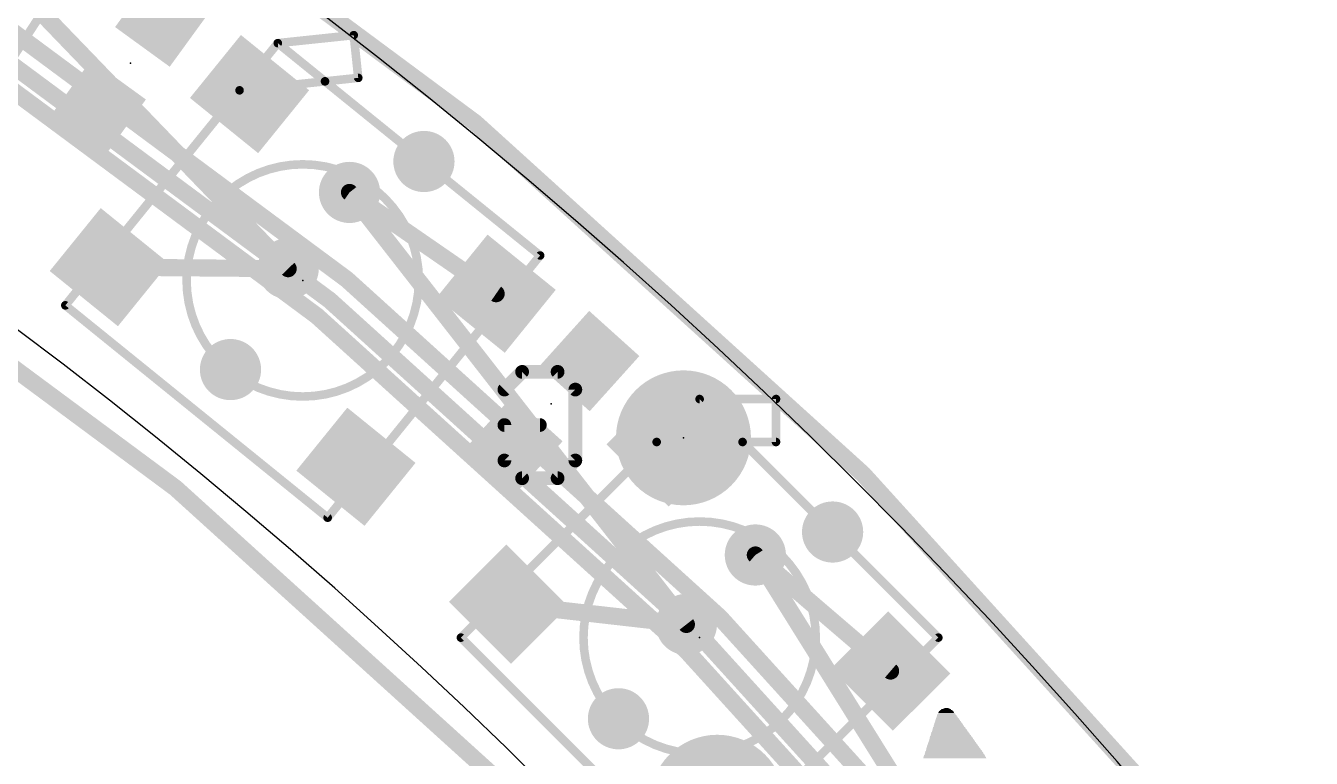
# Model space of a CAD drawing. Extents: x -0.1 to 79.1, y -0.1 to 79.1.
# Drawn here: x 43.46 to 62.5, y 51.65 to 62.51 of the extents above; entities that cross this region are included whole.
import ezdxf

# ---------------------------------------------------------------- set-up
doc = ezdxf.new("R2010")
doc.units = 0
for name, color, linetype in [('1', 12, 'CONTINUOUS'), ('16', 132, 'CONTINUOUS'), ('18', 110, 'CONTINUOUS'), ('20', 53, 'CONTINUOUS'), ('21', 40, 'CONTINUOUS'), ('22', 6, 'CONTINUOUS'), ('23', 53, 'CONTINUOUS'), ('24', 53, 'CONTINUOUS')]:
    doc.layers.add(name, color=color, linetype=linetype)

# ---------------------------------------------------------------- blocks, each defined once
blk = doc.blocks.new('RECT')
blk.add_solid([(-0.5, -0.5), (0.5, -0.5), (-0.5, 0.5), (0.5, 0.5)])
blk = doc.blocks.new('PIE')
at = {"const_width": 0.5}
blk.add_lwpolyline([(0, -0.25, 1), (0, 0.25, 1), (0, -0.25)], format="xyb", dxfattribs=at)
blk = doc.blocks.new('ROUNDV')
at = {"const_width": 0.5}
blk.add_lwpolyline([(0, -0.25, 1), (0, 0.25, 1), (0, -0.25)], format="xyb", dxfattribs=at)

msp = doc.modelspace()

# ---------------------------------------------------------------- linework, layer by layer
at = {"layer": '1'}
for points, const_width in [([(79, 0, 0.4142), (0, 79)], 0.254), ([(75.6, 0, 0.4142), (0, 75.6)], 0.254), ([(72, 0, 0.4142), (0, 72)], 0.254), ([(72, 0, 0.4142), (0, 72)], 0.254), ([(48.2896, 60.0889, 1), (48.2174, 59.9844)], 0.127), ([(44.6965, 58.9926, 1), (44.6955, 58.8657)], 0.127), ([(47.3445, 58.843, 1), (47.3456, 58.97)], 0.127), ([(50.3892, 58.4837, 1), (50.4614, 58.5882)], 0.127), ([(54.306, 54.7121, 1), (54.2233, 54.6157)], 0.127), ([(50.6181, 53.9974, 1), (50.6037, 53.8712)], 0.127), ([(53.2359, 53.5718, 1), (53.2503, 53.6979)], 0.127), ([(56.2264, 52.8962, 1), (56.3091, 52.9926)], 0.127)]:
    msp.add_lwpolyline(points, format="xyb", dxfattribs=dict(at, const_width=const_width))
at = {"layer": '1', "const_width": 0.254}
for points in [[(50.4253, 58.5359), (48.2535, 60.0367)], [(47.3451, 58.9065), (44.696, 58.9291)], [(56.2678, 52.9444), (54.2647, 54.6639)], [(53.2431, 53.6349), (50.6109, 53.9343)]]:
    msp.add_lwpolyline(points, dxfattribs=at)
at = {"layer": '16'}
for points, const_width in [([(79, 0, 0.4142), (0, 79)], 0.254), ([(76, 0, 0.4142), (0, 76)], 0.254), ([(75.3, 0, 0.4142), (0, 75.3)], 0.254), ([(72, 0, 0.4142), (0, 72)], 0.254), ([(48.3035, 60.0757, 1), (48.2034, 59.9976)], 0.127), ([(47.2994, 58.8624, 1), (47.3908, 58.9505)], 0.127), ([(54.3186, 54.6975, 1), (54.2108, 54.6303)], 0.127), ([(53.193, 53.5958, 1), (53.2932, 53.6739)], 0.127)]:
    msp.add_lwpolyline(points, format="xyb", dxfattribs=dict(at, const_width=const_width))
at = {"layer": '16', "const_width": 0.254}
for points in [[(41.7136, 64.7516), (47.3451, 58.9065)], [(48.2535, 60.0367), (53.2431, 53.6349)], [(54.2647, 54.6639), (58.5578, 47.7756)]]:
    msp.add_lwpolyline(points, dxfattribs=at)
at = {"layer": '20'}
for radius in [78.85, 72.4]:
    msp.add_arc((0, 0), radius, 0, 90, dxfattribs=at)
at = {"layer": '21', "const_width": 0.127}
for points in [[(44.6192, 64.1173), (41.896, 59.924)], [(46.6247, 61.5493), (47.1911, 62.2487)], [(48.3163, 62.367), (47.1911, 62.2487)], [(47.1911, 62.2487), (47.8905, 61.6823)], [(48.3828, 61.7341), (48.3163, 62.367)], [(46.6247, 61.5493), (47.8905, 61.6823)], [(47.8905, 61.6823), (48.3828, 61.7341)], [(47.8905, 61.6823), (51.0768, 59.1021)], [(44.0445, 58.363), (46.6247, 61.5493)], [(51.0768, 59.1021), (47.9302, 55.2164)], [(47.9302, 55.2164), (44.0445, 58.363)], [(52.803, 56.3385), (53.4394, 56.9749)], [(53.4394, 56.9749), (54.0757, 56.3385)], [(54.5707, 56.9749), (53.4394, 56.9749)], [(54.5707, 56.3385), (54.5707, 56.9749)], [(49.9038, 53.4394), (52.803, 56.3385)], [(52.803, 56.3385), (54.0757, 56.3385)], [(54.0757, 56.3385), (56.9749, 53.4394)], [(54.0757, 56.3385), (54.5707, 56.3385)], [(53.4393, 49.9038), (49.9038, 53.4394)], [(56.9749, 53.4394), (53.4393, 49.9038)]]:
    msp.add_lwpolyline(points, dxfattribs=at)
at = {"layer": '21'}
for points, const_width in [([(47.2111, 62.2734, 1), (47.1711, 62.224)], 0.0635), ([(47.1878, 62.2803, 1), (47.1944, 62.2171)], 0.0635), ([(47.2158, 62.2287, 1), (47.1664, 62.2687)], 0.0635), ([(48.3479, 62.3703, 1), (48.2847, 62.3636)], 0.0635), ([(48.3196, 62.3354, 1), (48.313, 62.3985)], 0.0635), ([(47.9105, 61.707, 1), (47.8706, 61.6576)], 0.0635), ([(47.8872, 61.7139, 1), (47.8939, 61.6507)], 0.0635), ([(47.8706, 61.6576, 1), (47.9105, 61.707)], 0.0635), ([(47.8939, 61.6507, 1), (47.8872, 61.7139)], 0.0635), ([(48.3512, 61.7307, 1), (48.4144, 61.7374)], 0.0635), ([(48.3861, 61.7025, 1), (48.3795, 61.7656)], 0.0635), ([(46.6214, 61.5809, 1), (46.628, 61.5177)], 0.0635), ([(46.6, 61.5693, 1), (46.6494, 61.5293)], 0.0635), ([(46.6494, 61.5293, 1), (46.6, 61.5693)], 0.0635), ([(47.5607, 57.0121, 1), (47.5607, 60.453, 1), (47.5607, 57.0121)], 0.127), ([(51.1015, 59.0821, 1), (51.0522, 59.1221)], 0.0635), ([(51.0569, 59.0774, 1), (51.0968, 59.1268)], 0.0635), ([(44.0645, 58.3876, 1), (44.0245, 58.3383)], 0.0635), ([(44.0198, 58.383, 1), (44.0692, 58.343)], 0.0635), ([(53.4394, 57.0066, 1), (53.4394, 56.9431)], 0.0635), ([(53.4618, 56.9973, 1), (53.4169, 56.9524)], 0.0635), ([(53.4618, 56.9524, 1), (53.4169, 56.9973)], 0.0635), ([(54.6025, 56.9749, 1), (54.539, 56.9749)], 0.0635), ([(54.5707, 56.9431, 1), (54.5707, 57.0066)], 0.0635), ([(52.803, 56.3702, 1), (52.803, 56.3067)], 0.0635), ([(52.7805, 56.3609, 1), (52.8254, 56.316)], 0.0635), ([(52.8254, 56.316, 1), (52.7805, 56.3609)], 0.0635), ([(54.0757, 56.3702, 1), (54.0757, 56.3067)], 0.0635), ([(54.0982, 56.3609, 1), (54.0533, 56.316)], 0.0635), ([(54.0533, 56.316, 1), (54.0982, 56.3609)], 0.0635), ([(54.0757, 56.3067, 1), (54.0757, 56.3702)], 0.0635), ([(54.539, 56.3385, 1), (54.6025, 56.3385)], 0.0635), ([(54.5707, 56.3067, 1), (54.5707, 56.3702)], 0.0635), ([(47.9056, 55.2364, 1), (47.9549, 55.1964)], 0.0635), ([(47.9103, 55.1917, 1), (47.9502, 55.241)], 0.0635), ([(53.4394, 51.7189, 1), (53.4394, 55.1598, 1), (53.4394, 51.7189)], 0.127), ([(49.9263, 53.4618, 1), (49.8814, 53.4169)], 0.0635), ([(49.8814, 53.4618, 1), (49.9263, 53.4169)], 0.0635), ([(56.9973, 53.4169, 1), (56.9524, 53.4618)], 0.0635), ([(56.9524, 53.4169, 1), (56.9973, 53.4618)], 0.0635)]:
    msp.add_lwpolyline(points, format="xyb", dxfattribs=dict(at, const_width=const_width))
at = {"layer": '22', "const_width": 0.2032}
for points in [[(50.5476, 57.1151), (50.8103, 57.3777)], [(50.8103, 57.3777), (51.3357, 57.3777)], [(51.3357, 57.3777), (51.5984, 57.1151)], [(51.5984, 57.1151), (51.5984, 56.0643)], [(50.5476, 56.0643), (50.5476, 56.5897)], [(50.5476, 56.5897), (51.073, 56.5897)], [(50.8103, 55.8016), (50.5476, 56.0643)], [(51.5984, 56.0643), (51.3357, 55.8016)], [(51.3357, 55.8016), (50.8103, 55.8016)]]:
    msp.add_lwpolyline(points, dxfattribs=at)
at = {"layer": '22', "const_width": 0.1016}
for points in [[(50.8103, 57.4285, 1), (50.8103, 57.3269)], [(50.8462, 57.3418, 1), (50.7744, 57.4137)], [(51.3716, 57.4137, 1), (51.2998, 57.3418)], [(51.3357, 57.3269, 1), (51.3357, 57.4285)], [(50.5117, 57.151, 1), (50.5836, 57.0791)], [(51.6492, 57.1151, 1), (51.5476, 57.1151)], [(51.5625, 57.0791, 1), (51.6343, 57.151)], [(50.5984, 56.5897, 1), (50.4968, 56.5897)], [(50.5476, 56.6405, 1), (50.5476, 56.5389)], [(51.073, 56.5389, 1), (51.073, 56.6405)], [(50.5836, 56.1002, 1), (50.5117, 56.0284)], [(50.4968, 56.0643, 1), (50.5984, 56.0643)], [(51.5476, 56.0643, 1), (51.6492, 56.0643)], [(51.6343, 56.0284, 1), (51.5625, 56.1002)], [(50.8103, 55.8524, 1), (50.8103, 55.7508)], [(50.7744, 55.7657, 1), (50.8462, 55.8375)], [(51.2998, 55.8375, 1), (51.3716, 55.7657)], [(51.3357, 55.7508, 1), (51.3357, 55.8524)]]:
    msp.add_lwpolyline(points, format="xyb", dxfattribs=at)
at = {"layer": '23'}
for p in [(45.0095, 61.9502), (47.5607, 58.7325), (51.2384, 56.9061), (53.4394, 53.4394)]:
    msp.add_point(p, dxfattribs=at)
at = {"layer": '24'}
msp.add_point((53.2, 56.4), dxfattribs=at)

# ---------------------------------------------------------------- block references
at = {"layer": '1', "xscale": 1.1}
for p, rotation in [((45.5091, 62.6379), 54), ((44.5098, 61.2625), 54), ((51.8072, 57.5377), 48), ((50.6697, 56.2744), 48)]:
    msp.add_blockref('RECT', p, dxfattribs=dict(at, rotation=rotation))
at = {"layer": '1', "xscale": 1.3, "yscale": 1.2}
for p, rotation in [((46.7728, 61.4937), 141), ((44.696, 58.9291), 141), ((50.4253, 58.5359), 141), ((52.9444, 56.2678), 135), ((48.3486, 55.9713), 141), ((50.6109, 53.9343), 135), ((56.2678, 52.9444), 135)]:
    msp.add_blockref('RECT', p, dxfattribs=dict(at, rotation=rotation))
at = {"layer": '16', "xscale": 2, "yscale": 2}
for p in [(53.2, 56.4), (53.7, 51)]:
    msp.add_blockref('PIE', p, dxfattribs=at)
at = {"layer": '18', "xscale": 0.9064, "yscale": 0.9064}
for p in [(49.356, 60.4949), (49.356, 60.4949), (48.2535, 60.0367), (48.2535, 60.0367), (47.3451, 58.9065), (47.3451, 58.9065), (46.4908, 57.4114), (46.4908, 57.4114), (55.4091, 55.0044), (55.4091, 55.0044), (54.2647, 54.6639), (54.2647, 54.6639), (53.2431, 53.6349), (53.2431, 53.6349), (52.2373, 52.2373), (52.2373, 52.2373)]:
    msp.add_blockref('ROUNDV', p, dxfattribs=at)
at = {"layer": '22', "rotation": 180}
for p, xscale, yscale in [((57.0918, 52.3656), 0.1714, 0.0063), ((57.0886, 52.3719), 0.1524, 0.0064), ((57.0918, 52.3783), 0.1334, 0.0063), ((57.095, 52.3846), 0.1016, 0.0064), ((57.095, 52.391), 0.0635, 0.0063), ((57.1204, 52.1751), 0.4064, 0.0063), ((57.1172, 52.1941), 0.3874, 0.0064), ((57.1172, 52.1878), 0.3874, 0.0063), ((57.1204, 52.1814), 0.3937, 0.0064), ((57.1141, 52.2132), 0.3683, 0.0063), ((57.1141, 52.2068), 0.3683, 0.0064), ((57.1172, 52.2005), 0.3746, 0.0063), ((57.1076, 52.2322), 0.3429, 0.0064), ((57.1108, 52.2259), 0.3493, 0.0063), ((57.114, 52.2195), 0.3556, 0.0064), ((57.1108, 52.2386), 0.3365, 0.0063), ((57.1045, 52.2513), 0.3238, 0.0063), ((57.1077, 52.2449), 0.3302, 0.0064), ((57.1013, 52.2703), 0.3048, 0.0064), ((57.1045, 52.264), 0.3112, 0.0063), ((57.1045, 52.2576), 0.3112, 0.0064), ((57.0982, 52.2894), 0.2857, 0.0063), ((57.1014, 52.283), 0.2921, 0.0064), ((57.1014, 52.2767), 0.2921, 0.0063), ((57.095, 52.3021), 0.2667, 0.0063), ((57.0982, 52.2957), 0.2731, 0.0064), ((57.095, 52.3148), 0.254, 0.0063), ((57.0982, 52.3084), 0.2603, 0.0064), ((57.0918, 52.3275), 0.235, 0.0063), ((57.095, 52.3211), 0.2413, 0.0064), ((57.0918, 52.3402), 0.2222, 0.0063), ((57.0918, 52.3338), 0.2222, 0.0064), ((57.0918, 52.3465), 0.2096, 0.0064), ((57.0918, 52.3529), 0.1968, 0.0063), ((57.0918, 52.3592), 0.1842, 0.0064), ((57.1553, 51.9973), 0.5906, 0.0063), ((57.1585, 51.9909), 0.5969, 0.0064), ((57.1585, 51.9846), 0.5969, 0.0063), ((57.1553, 52.0036), 0.5778, 0.0064), ((57.1522, 52.0163), 0.5715, 0.0064), ((57.1522, 52.01), 0.5715, 0.0063), ((57.1489, 52.0354), 0.5525, 0.0063), ((57.1489, 52.029), 0.5525, 0.0064), ((57.1521, 52.0227), 0.5588, 0.0063), ((57.1489, 52.0417), 0.5397, 0.0064), ((57.1426, 52.0544), 0.527, 0.0064), ((57.1458, 52.0481), 0.5334, 0.0063), ((57.1457, 52.0608), 0.5207, 0.0063), ((57.1394, 52.0735), 0.508, 0.0063), ((57.1426, 52.0671), 0.5144, 0.0064), ((57.1363, 52.0925), 0.4889, 0.0064), ((57.1395, 52.0862), 0.4953, 0.0063), ((57.1426, 52.0798), 0.5016, 0.0064), ((57.1331, 52.1116), 0.4699, 0.0063), ((57.1363, 52.1052), 0.4763, 0.0064), ((57.1363, 52.0989), 0.4763, 0.0063), ((57.1299, 52.1306), 0.4508, 0.0064), ((57.1299, 52.1243), 0.4508, 0.0063), ((57.1331, 52.1179), 0.4572, 0.0064), ((57.1268, 52.137), 0.4445, 0.0063), ((57.1267, 52.1497), 0.4318, 0.0063), ((57.1267, 52.1433), 0.4318, 0.0064), ((57.1236, 52.1687), 0.4127, 0.0064), ((57.1236, 52.1624), 0.4127, 0.0063), ((57.1268, 52.156), 0.4191, 0.0064), ((57.1934, 51.8004), 0.7938, 0.0064), ((57.1966, 51.7941), 0.8001, 0.0063), ((57.1934, 51.8131), 0.781, 0.0064), ((57.1934, 51.8068), 0.781, 0.0063), ((57.187, 51.8385), 0.7557, 0.0064), ((57.1902, 51.8322), 0.762, 0.0063), ((57.1902, 51.8258), 0.762, 0.0064), ((57.1934, 51.8195), 0.7684, 0.0063), ((57.187, 51.8449), 0.7429, 0.0063), ((57.1839, 51.8576), 0.7366, 0.0063), ((57.1839, 51.8512), 0.7366, 0.0064), ((57.1838, 51.8639), 0.7239, 0.0064), ((57.1775, 51.8766), 0.7112, 0.0064), ((57.1807, 51.8703), 0.7176, 0.0063), ((57.1807, 51.883), 0.7048, 0.0063), ((57.1744, 51.8957), 0.6921, 0.0063), ((57.1776, 51.8893), 0.6985, 0.0064), ((57.1712, 51.9147), 0.6731, 0.0064), ((57.1744, 51.9084), 0.6795, 0.0063), ((57.1775, 51.902), 0.6858, 0.0064), ((57.168, 51.9338), 0.654, 0.0063), ((57.1712, 51.9274), 0.6604, 0.0064), ((57.1744, 51.9211), 0.6667, 0.0063), ((57.1648, 51.9528), 0.635, 0.0064), ((57.168, 51.9465), 0.6414, 0.0063), ((57.168, 51.9401), 0.6414, 0.0064), ((57.1617, 51.9592), 0.6287, 0.0063), ((57.1585, 51.9782), 0.6096, 0.0064), ((57.1617, 51.9719), 0.6159, 0.0063), ((57.1649, 51.9655), 0.6223, 0.0064), ((57.2188, 51.6544), 0.9334, 0.0063), ((57.2157, 51.6607), 0.9271, 0.0064), ((57.2156, 51.6798), 0.9144, 0.0063), ((57.2156, 51.6734), 0.9144, 0.0064), ((57.2188, 51.6671), 0.9208, 0.0063), ((57.2125, 51.6988), 0.8953, 0.0064), ((57.2157, 51.6925), 0.9017, 0.0063), ((57.2157, 51.6861), 0.9017, 0.0064), ((57.2093, 51.7179), 0.8763, 0.0063), ((57.2125, 51.7115), 0.8827, 0.0064), ((57.2125, 51.7052), 0.8827, 0.0063), ((57.2061, 51.7369), 0.8572, 0.0064), ((57.2093, 51.7306), 0.8636, 0.0063), ((57.2093, 51.7242), 0.8636, 0.0064), ((57.2029, 51.756), 0.8382, 0.0063), ((57.2061, 51.7496), 0.8446, 0.0064), ((57.2093, 51.7433), 0.8509, 0.0063), ((57.2061, 51.7623), 0.8318, 0.0064), ((57.1998, 51.775), 0.8191, 0.0064), ((57.203, 51.7687), 0.8255, 0.0063), ((57.1998, 51.7877), 0.8065, 0.0064), ((57.1998, 51.7814), 0.8065, 0.0063)]:
    msp.add_blockref('RECT', p, dxfattribs=dict(at, xscale=xscale, yscale=yscale))

doc.saveas('drawing.dxf')
